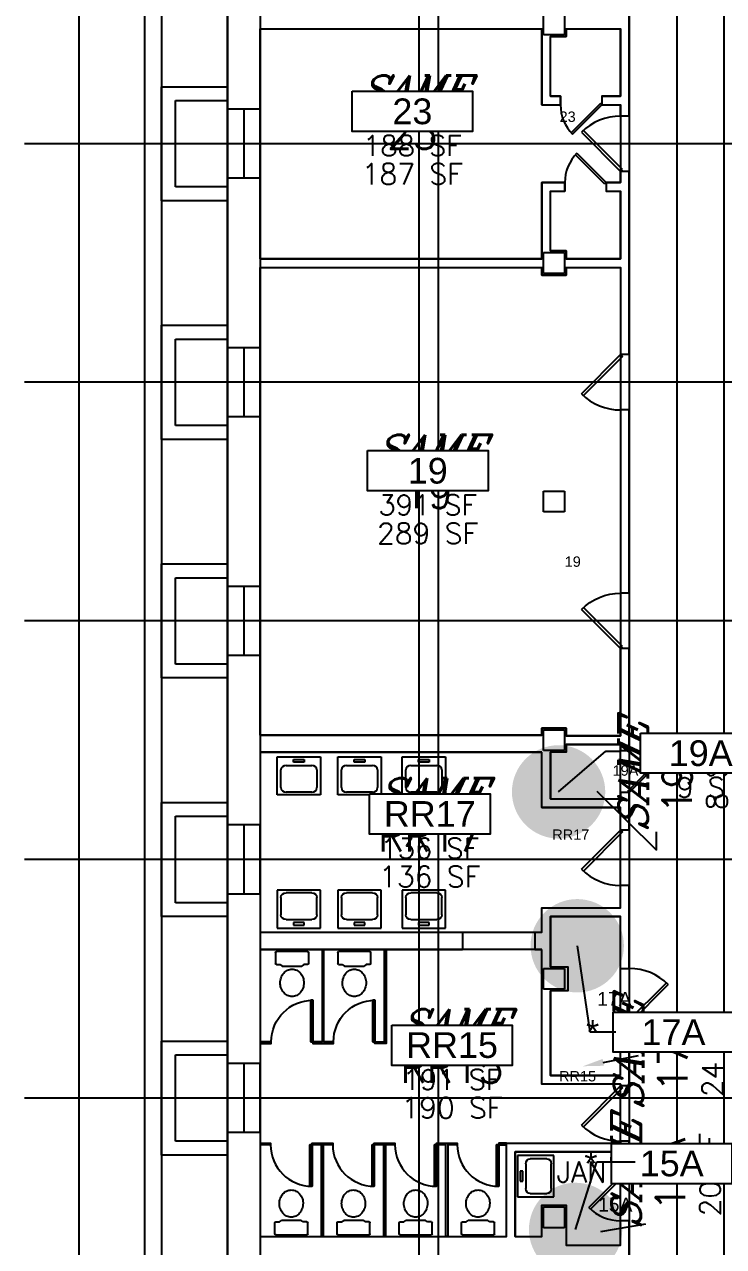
# Model space of a CAD drawing. Header units: inches. Extents: x 3065839 to 3066144, y 1245232 to 1245521.
# Drawn here: x 3065939.4 to 3065973.1, y 1245415.8 to 1245474.7 of the extents above; entities that cross this region are included whole.
import ezdxf
from ezdxf.enums import TextEntityAlignment as Align

# ---------------------------------------------------------------- set-up
doc = ezdxf.new("R2010")
doc.units = ezdxf.units.IN
doc.header["$MEASUREMENT"] = 0
doc.set_wipeout_variables(frame=1)
for name, color, linetype in [('A-ANNO-RMNO', 4, 'Continuous'), ('A-ANNO-RMNO-OLD', 4, 'Continuous'), ('A-ANNO-RMSF', 4, 'Continuous'), ('A-DOOR', 2, 'Continuous'), ('A-FLOR-TPTN', 3, 'Continuous'), ('A-GLAZ', 2, 'Continuous'), ('A-SPAC-ANOT', 7, 'Continuous'), ('A-SPAC-GROS', 6, 'Continuous'), ('A-SPAC-PPLN-AREA', 3, 'Continuous'), ('A-SPAC-RMBX', 4, 'Continuous'), ('A-SPAC-RMDR', 7, 'Continuous'), ('A-SPAC-RMNO', 4, 'Continuous'), ('A-SPAC-RMTW', 4, 'Continuous'), ('A-SPAC-WPBX', 4, 'Continuous'), ('A-WALL', 7, 'Continuous'), ('P-FIXT', 3, 'Continuous'), ('S-COLS', 5, 'Continuous'), ('S-GRID', 1, 'Continuous')]:
    doc.layers.add(name, color=color, linetype=linetype)
doc.styles.add('FAI1', font='arial.ttf')
doc.styles.add('RMTAG-OLDNUM', font='complex.shx', dxfattribs={"oblique": 25, "height": 17})
doc.styles.add('RMTAG-RMNUM', font='simplex', dxfattribs={"height": 17})
doc.styles.add('RMTAG-SQFT', font='simplex', dxfattribs={"height": 12})
doc.styles.add('ROMANS', font='romans.shx')
doc.styles.add('SIMPLEX', font='simplex')
doc.styles.get("Standard").update_dxf_attribs({"font": 'arial.ttf'})
doc.dimstyles.get("Standard").update_dxf_attribs({"dimtxt": 0.18, "dimasz": 0.18, "dimexe": 0.18, "dimexo": 0.0625, "dimgap": 0.09, "dimtad": 0, "dimtih": 1, "dimtoh": 1, "dimdec": 4, "dimzin": 0, "dimdsep": 46, "dimtxsty": 'Standard', "dimcen": 0.09, "dimadec": 0, "dimazin": 0, "dimtfac": 1, "dimtdec": 4, "dimtofl": 0, "dimtmove": 0, "dimatfit": 3, "dimfxl": 1, "dimtolj": 1, "dimtzin": 0, "dimarcsym": 0})

# ---------------------------------------------------------------- blocks, each defined once
blk = doc.blocks.new('AC141')
for p, q in [((0, 0.5), (1, 0.5)), ((0, -0.5), (0, 0.5)), ((0.226581, -0.2983), (0.226581, 0.2983)), ((0.346581, 0.4183), (0.810283, 0.4183)), ((0.930283, 0.2983), (0.930283, -0.2983)), ((1, 0.5), (1, -0.5)), ((0.0753, 0.12255), (0.145017, 0.12255)), ((0.0753, -0.12255), (0.0753, 0.12255)), ((0.145017, 0.12255), (0.145017, -0.12255)), ((0.145017, -0.12255), (0.0753, -0.12255)), ((1, -0.5), (0, -0.5)), ((0.810283, -0.4183), (0.346581, -0.4183))]:
    blk.add_line(p, q)
for centre, start, end in [((0.346581, 0.2983), 90, 180), ((0.810283, 0.2983), 0, 90), ((0.346581, -0.2983), 180, 270), ((0.810283, -0.2983), 270, 0)]:
    blk.add_arc(centre, 0.12, start, end)
blk = doc.blocks.new('AD131')
for p, q in [((0.03333, -0.475023), (0.03333, 0.475023)), ((0.05833, 0.500023), (0.298978, 0.500023)), ((0.323978, 0.475023), (0.323978, 0.362171)), ((0.323978, 0.362171), (0.354249, 0.298611)), ((0.354249, 0.298611), (0.354249, -0.298611)), ((0.05833, -0.500023), (0.298978, -0.500023)), ((0.323978, -0.362171), (0.354249, -0.298611)), ((0.323978, -0.475023), (0.323978, -0.362171))]:
    blk.add_line(p, q)
blk.add_lwpolyline([(1.033321, -0.002131, 0.084445), (1.00948, 0.138025, 0.091522), (0.944276, 0.252035, 0.103706), (0.835094, 0.337134, 0.134256), (0.729302, 0.357313, 0.114344), (0.615596, 0.330966, 0.103706), (0.514328, 0.252035, 0.091522), (0.449124, 0.138025, 0.084445), (0.425283, -0.002131, 0.084445), (0.449124, -0.142287, 0.091522), (0.514328, -0.256296, 0.103706), (0.615596, -0.335228, 0.114344), (0.729302, -0.361575, 0.114344), (0.843008, -0.335228, 0.103706), (0.944276, -0.256296, 0.091522), (1.00948, -0.142287, 0.084445)], format="xyb", close=True)
for centre, start, end in [((0.05833, 0.475023), 90, 180), ((0.298978, 0.475023), 0, 90), ((0.05833, -0.475023), 180, 270), ((0.298978, -0.475023), 270, 0)]:
    blk.add_arc(centre, 0.025, start, end)
blk = doc.blocks.new('AE141')
for p, q in [((0.5, 0), (0.451, 0)), ((0.451, 0), (0.451, -1)), ((0.5, -1), (0.451, -1))]:
    blk.add_line(p, q)
blk.add_arc((0.5, 0), 1, 180, 270)
at = {"linetype": 'Continuous'}
for points in [[(0.451, 0), (0.451, -1), (0.451, -1, 1), (0.451, 0, 1)], [(0.5, 0, 1), (0.5, -1, 1), (0.451, -1, 1), (0.451, 0, 1)], [(0.5, 0), (0.5, 0, 1), (0.451, 0, 1), (0.451, 0)], [(0.5, 0), (0.5, -1), (0.451, -0.999), (0.451, 0)], [(0.5, 0), (0.5, -1), (0.5, -1, 1), (0.5, 0, 1)], [(0.5, -1), (0.5, -1, 1), (0.451, -1, 1), (0.451, -0.999)]]:
    blk.add_3dface(points, dxfattribs=at)
blk = doc.blocks.new('RMTAG3')
at = {"layer": 'A-ANNO-RMNO', "style": 'RMTAG-RMNUM'}
blk.add_attdef('ROOM#', text='', height=17, dxfattribs=at).set_placement((0, 0), align=Align.BOTTOM_CENTER)
at = {"layer": 'A-ANNO-RMNO-OLD', "style": 'RMTAG-OLDNUM', "oblique": 25}
blk.add_attdef('OLDROOM#', text='', height=17, dxfattribs=at).set_placement((0, 25.53), align=Align.BOTTOM_CENTER)
at = {"layer": 'A-ANNO-RMSF', "style": 'RMTAG-SQFT'}
blk.add_attdef('SQ-FT', text='', height=12, dxfattribs=at).set_placement((0, -19.01), align=Align.BOTTOM_CENTER)
blk = doc.blocks.new('AWI002')
blk.add_line((-0.5, -1), (0.5, -1))
blk = doc.blocks.new('ADO001')
for p, q in [((0.207106, 0.707105), (-0.499999, 0)), ((-0.465625, -0.034373), (0.240643, 0.671896)), ((-0.499999, 0), (-0.465625, -0.034373))]:
    blk.add_line(p, q)
blk.add_arc((-0.499999, 0), 0.999997, 0, 45)
blk = doc.blocks.new('ADO101')
for p, q in [((0.465624, -0.034373), (-0.240645, 0.671896)), ((-0.207108, 0.707105), (0.499997, 0)), ((0.499997, 0), (0.465624, -0.034373))]:
    blk.add_line(p, q)
blk.add_arc((0.499997, 0), 0.999997, 135, 180)
blk = doc.blocks.new('FMGRM1')
at = {"style": 'FAI1'}
for tag, p in [('DATA1', (0, -0.2836)), ('DATA2', (0, -0.443)), ('DATA3', (0, -0.6024)), ('DATA4', (0, -0.7618)), ('DATA5', (0, -0.9213))]:
    blk.add_attdef(tag, text='', height=0.1172, dxfattribs=at).set_placement(p, align=Align.CENTER)
at = {"layer": 'A-SPAC-RMDR', "style": 'FAI1'}
blk.add_attdef('RMDOOR', text='', height=0.08, dxfattribs=at).set_placement((0, 0.2569), align=Align.MIDDLE)
at = {"layer": 'A-SPAC-RMNO', "style": 'FAI1'}
blk.add_attdef('RMNUMB', text='', height=0.16, dxfattribs=at).set_placement((0, 0), align=Align.MIDDLE)
at = {"linetype": 'Continuous'}
blk.add_wipeout([(-0.375, -0.125), (0.375, -0.125), (0.375, 0.125), (-0.375, 0.125)], dxfattribs=at).dxf.layer = 'A-SPAC-WPBX'
at = {"layer": 'A-SPAC-RMBX', "linetype": 'Continuous'}
blk.add_lwpolyline([(-0.375, 0.125), (0.375, 0.125), (0.375, -0.125), (-0.375, -0.125)], close=True, dxfattribs=at)
blk = doc.blocks.new('SEECHART')
blk.add_text('*', height=0.15).set_placement((0, 0), align=Align.MIDDLE_CENTER)

msp = doc.modelspace()

# ---------------------------------------------------------------- linework, layer by layer
at = {"layer": 'A-ANNO-RMNO'}
for p, q in [((3065966.996, 1245437.722), (3065969.879, 1245434.886)), ((3065969.879, 1245434.886), (3065969.879, 1245435.765)), ((3065967.31, 1245424.652), (3065969.003, 1245424.978)), ((3065967.194, 1245416.504), (3065969.364, 1245416.866))]:
    msp.add_line(p, q, dxfattribs=at)
for points in [[(3065966.879, 1245437.603), (3065967.112, 1245437.841), (3065966.283, 1245438.423)], [(3065967.342, 1245424.488), (3065967.278, 1245424.816), (3065966.328, 1245424.463)], [(3065967.221, 1245416.34), (3065967.166, 1245416.669), (3065966.207, 1245416.34)]]:
    msp.add_solid(points, dxfattribs=at)
at = {"layer": 'A-FLOR-TPTN'}
for points in [[(3065953.761, 1245430.063), (3065953.761, 1245425.647), (3065953.302, 1245425.647), (3065953.302, 1245425.563), (3065954.302, 1245425.563), (3065954.302, 1245425.647), (3065953.844, 1245425.647), (3065953.844, 1245430.063), (3065953.761, 1245430.063)], [(3065956.761, 1245430.063), (3065956.844, 1245430.063), (3065956.844, 1245425.563), (3065956.302, 1245425.563), (3065956.302, 1245425.647), (3065956.761, 1245425.647), (3065956.761, 1245430.063)], [(3065950.802, 1245425.563), (3065951.302, 1245425.563), (3065951.302, 1245425.647), (3065950.802, 1245425.647)], [(3065950.768, 1245420.763), (3065951.268, 1245420.763), (3065951.268, 1245420.68), (3065950.768, 1245420.68)], [(3065953.726, 1245416.263), (3065953.726, 1245420.68), (3065953.268, 1245420.68), (3065953.268, 1245420.763), (3065954.268, 1245420.763), (3065954.268, 1245420.68), (3065953.809, 1245420.68), (3065953.809, 1245416.263), (3065953.726, 1245416.263)], [(3065956.726, 1245416.263), (3065956.726, 1245420.68), (3065956.268, 1245420.68), (3065956.268, 1245420.763), (3065957.268, 1245420.763), (3065957.268, 1245420.68), (3065956.809, 1245420.68), (3065956.809, 1245416.263), (3065956.726, 1245416.263)], [(3065959.726, 1245416.263), (3065959.726, 1245420.68), (3065959.268, 1245420.68), (3065959.268, 1245420.763), (3065960.268, 1245420.763), (3065960.268, 1245420.68), (3065959.809, 1245420.68), (3065959.809, 1245416.263), (3065959.726, 1245416.263)], [(3065962.643, 1245420.763), (3065962.268, 1245420.763), (3065962.268, 1245420.68), (3065962.643, 1245420.68)]]:
    msp.add_lwpolyline(points, dxfattribs=at)
at = {"layer": 'A-GLAZ'}
for p, q in [((3065949.185, 1245467.263), (3065949.185, 1245470.596)), ((3065950.768, 1245467.263), (3065950.768, 1245470.596)), ((3065949.185, 1245455.763), (3065949.185, 1245459.096)), ((3065950.768, 1245455.763), (3065950.768, 1245459.096)), ((3065949.185, 1245444.263), (3065949.185, 1245447.596)), ((3065950.768, 1245444.263), (3065950.768, 1245447.596)), ((3065949.185, 1245432.763), (3065949.185, 1245436.096)), ((3065950.768, 1245432.763), (3065950.768, 1245436.096)), ((3065949.185, 1245421.263), (3065949.185, 1245424.596)), ((3065950.768, 1245421.263), (3065950.768, 1245424.596))]:
    msp.add_line(p, q, dxfattribs=at)
at = {"layer": 'A-SPAC-GROS'}
msp.add_lwpolyline([(3065996.518, 1245339.346), (3065992.519, 1245339.346), (3065992.519, 1245499.18), (3065984.102, 1245499.18), (3065984.102, 1245508.18), (3065961.268, 1245508.18), (3065961.268, 1245499.18), (3065949.185, 1245499.18), (3065949.185, 1245348.313), (3065945.185, 1245348.313), (3065945.185, 1245310.346), (3065996.518, 1245310.346)], close=True, dxfattribs=at)
at = {"layer": 'A-SPAC-PPLN-AREA'}
for points in [[(3065972.352, 1245493.513), (3065969.352, 1245493.513), (3065968.56, 1245493.513), (3065968.56, 1245359.471), (3065965.685, 1245359.471), (3065965.685, 1245348.18), (3065967.414, 1245348.18), (3065971.414, 1245348.18), (3065973.143, 1245348.18), (3065973.143, 1245493.513)], [(3065950.768, 1245474.471), (3065964.352, 1245474.471), (3065964.352, 1245470.805), (3065965.248, 1245470.805), (3065965.248, 1245471.221), (3065964.768, 1245471.221), (3065964.768, 1245474.096), (3065965.518, 1245474.096), (3065965.518, 1245474.471), (3065968.143, 1245474.471), (3065968.143, 1245471.221), (3065967.248, 1245471.221), (3065967.248, 1245470.805), (3065968.143, 1245470.805), (3065968.143, 1245467.055), (3065967.456, 1245467.055), (3065967.456, 1245466.638), (3065968.143, 1245466.638), (3065968.143, 1245463.388), (3065965.518, 1245463.388), (3065965.518, 1245463.763), (3065964.768, 1245463.763), (3065964.768, 1245466.638), (3065965.456, 1245466.638), (3065965.456, 1245467.055), (3065964.352, 1245467.055), (3065964.352, 1245463.388), (3065950.768, 1245463.388)], [(3065950.768, 1245462.971), (3065964.352, 1245462.971), (3065964.352, 1245462.596), (3065965.518, 1245462.596), (3065965.518, 1245462.971), (3065968.143, 1245462.971), (3065968.143, 1245440.388), (3065965.518, 1245440.388), (3065965.518, 1245440.763), (3065964.352, 1245440.763), (3065964.352, 1245440.43), (3065950.768, 1245440.43)], [(3065968.143, 1245439.971), (3065965.518, 1245439.971), (3065965.518, 1245439.596), (3065964.768, 1245439.596), (3065964.768, 1245437.346), (3065968.143, 1245437.346)], [(3065964.352, 1245439.596), (3065950.768, 1245439.596), (3065950.768, 1245430.93), (3065964.352, 1245430.93), (3065964.352, 1245432.096), (3065968.143, 1245432.096), (3065968.143, 1245436.93), (3065964.352, 1245436.93)], [(3065968.143, 1245424.013), (3065968.143, 1245431.68), (3065964.768, 1245431.68), (3065964.768, 1245429.263), (3065965.602, 1245429.263), (3065965.602, 1245428.096), (3065964.768, 1245428.096), (3065964.768, 1245424.013)], [(3065964.352, 1245430.096), (3065950.768, 1245430.096), (3065950.768, 1245416.263), (3065962.643, 1245416.263), (3065962.643, 1245420.763), (3065968.143, 1245420.763), (3065968.143, 1245423.596), (3065964.352, 1245423.596)], [(3065968.143, 1245420.346), (3065963.06, 1245420.346), (3065963.06, 1245416.263), (3065964.352, 1245416.263), (3065964.352, 1245417.763), (3065965.518, 1245417.763), (3065965.518, 1245415.846), (3065968.143, 1245415.846)]]:
    msp.add_lwpolyline(points, close=True, dxfattribs=at)
at = {"layer": 'A-WALL'}
for p, q in [((3065949.185, 1245348.313), (3065949.185, 1245499.18)), ((3065950.768, 1245497.596), (3065950.768, 1245348.18)), ((3065968.56, 1245470.263), (3065968.56, 1245479.096)), ((3065950.768, 1245474.471), (3065964.352, 1245474.471)), ((3065964.352, 1245474.096), (3065964.352, 1245474.471)), ((3065964.352, 1245470.805), (3065964.352, 1245474.471)), ((3065965.518, 1245474.471), (3065968.143, 1245474.471)), ((3065965.518, 1245474.471), (3065965.518, 1245474.096)), ((3065968.143, 1245471.221), (3065968.143, 1245474.471)), ((3065965.518, 1245474.096), (3065964.768, 1245474.096)), ((3065964.768, 1245471.221), (3065964.768, 1245474.096)), ((3065946.018, 1245466.18), (3065946.018, 1245471.68)), ((3065946.018, 1245471.68), (3065949.185, 1245471.68)), ((3065946.685, 1245466.846), (3065946.685, 1245471.013)), ((3065946.685, 1245471.013), (3065949.185, 1245471.013)), ((3065964.768, 1245471.221), (3065965.248, 1245471.221)), ((3065965.248, 1245471.221), (3065965.248, 1245470.805)), ((3065967.248, 1245471.221), (3065967.248, 1245470.805)), ((3065967.248, 1245471.221), (3065968.143, 1245471.221)), ((3065950.768, 1245470.596), (3065949.185, 1245470.596)), ((3065964.352, 1245470.805), (3065965.248, 1245470.805)), ((3065967.248, 1245470.805), (3065968.143, 1245470.805)), ((3065968.143, 1245470.263), (3065968.143, 1245470.805)), ((3065968.56, 1245470.263), (3065968.143, 1245470.263)), ((3065968.56, 1245467.596), (3065968.143, 1245467.596)), ((3065968.143, 1245467.055), (3065968.143, 1245467.596)), ((3065968.56, 1245458.763), (3065968.56, 1245467.596)), ((3065949.185, 1245466.846), (3065946.685, 1245466.846)), ((3065950.768, 1245467.263), (3065949.185, 1245467.263)), ((3065964.352, 1245467.055), (3065965.456, 1245467.055)), ((3065964.352, 1245463.388), (3065964.352, 1245467.055)), ((3065965.456, 1245467.055), (3065965.456, 1245466.638)), ((3065967.456, 1245467.055), (3065967.456, 1245466.638)), ((3065967.456, 1245467.055), (3065968.143, 1245467.055)), ((3065949.185, 1245466.18), (3065946.018, 1245466.18)), ((3065964.768, 1245466.638), (3065965.456, 1245466.638)), ((3065964.768, 1245463.763), (3065964.768, 1245466.638)), ((3065967.456, 1245466.638), (3065968.143, 1245466.638)), ((3065968.143, 1245463.388), (3065968.143, 1245466.638)), ((3065964.352, 1245463.388), (3065964.352, 1245463.763)), ((3065964.768, 1245463.763), (3065965.518, 1245463.763)), ((3065965.518, 1245463.763), (3065965.518, 1245463.388)), ((3065950.768, 1245463.388), (3065964.352, 1245463.388)), ((3065965.518, 1245463.388), (3065968.143, 1245463.388)), ((3065950.768, 1245462.971), (3065964.352, 1245462.971)), ((3065964.352, 1245462.596), (3065964.352, 1245462.971)), ((3065965.518, 1245462.596), (3065964.352, 1245462.596)), ((3065965.518, 1245462.971), (3065968.143, 1245462.971)), ((3065965.518, 1245462.971), (3065965.518, 1245462.596)), ((3065968.143, 1245462.971), (3065968.143, 1245458.763)), ((3065946.018, 1245454.68), (3065946.018, 1245460.18)), ((3065946.018, 1245460.18), (3065949.185, 1245460.18)), ((3065946.685, 1245455.346), (3065946.685, 1245459.513)), ((3065946.685, 1245459.513), (3065949.185, 1245459.513)), ((3065950.768, 1245459.096), (3065949.185, 1245459.096)), ((3065968.56, 1245458.763), (3065968.143, 1245458.763)), ((3065950.768, 1245455.763), (3065949.185, 1245455.763)), ((3065968.56, 1245456.096), (3065968.143, 1245456.096)), ((3065968.143, 1245456.096), (3065968.143, 1245447.263)), ((3065968.56, 1245447.263), (3065968.56, 1245456.096)), ((3065949.185, 1245455.346), (3065946.685, 1245455.346)), ((3065949.185, 1245454.68), (3065946.018, 1245454.68)), ((3065946.018, 1245443.18), (3065946.018, 1245448.68)), ((3065946.018, 1245448.68), (3065949.185, 1245448.68)), ((3065946.685, 1245443.846), (3065946.685, 1245448.013)), ((3065946.685, 1245448.013), (3065949.185, 1245448.013)), ((3065950.768, 1245447.596), (3065949.185, 1245447.596)), ((3065968.56, 1245447.263), (3065968.143, 1245447.263)), ((3065968.143, 1245440.388), (3065968.143, 1245444.596)), ((3065968.56, 1245444.596), (3065968.143, 1245444.596)), ((3065968.56, 1245439.659), (3065968.56, 1245444.596)), ((3065949.185, 1245443.846), (3065946.685, 1245443.846)), ((3065950.768, 1245444.263), (3065949.185, 1245444.263)), ((3065949.185, 1245443.18), (3065946.018, 1245443.18)), ((3065950.768, 1245440.43), (3065964.352, 1245440.43)), ((3065964.352, 1245440.763), (3065965.518, 1245440.763)), ((3065964.352, 1245440.43), (3065964.352, 1245440.763)), ((3065965.518, 1245440.763), (3065965.518, 1245440.388)), ((3065965.518, 1245440.388), (3065968.143, 1245440.388)), ((3065965.518, 1245439.971), (3065968.143, 1245439.971)), ((3065965.518, 1245439.971), (3065965.518, 1245439.596)), ((3065968.143, 1245439.971), (3065968.143, 1245439.659)), ((3065968.56, 1245439.659), (3065968.143, 1245439.659)), ((3065950.768, 1245439.596), (3065964.352, 1245439.596)), ((3065964.352, 1245436.93), (3065964.352, 1245439.596)), ((3065965.518, 1245439.596), (3065964.768, 1245439.596)), ((3065964.768, 1245437.346), (3065964.768, 1245439.596)), ((3065964.768, 1245437.346), (3065968.143, 1245437.346)), ((3065968.143, 1245437.659), (3065968.143, 1245437.346)), ((3065968.56, 1245437.659), (3065968.143, 1245437.659)), ((3065968.56, 1245435.846), (3065968.56, 1245437.659)), ((3065946.018, 1245431.68), (3065946.018, 1245437.18)), ((3065946.018, 1245437.18), (3065949.185, 1245437.18)), ((3065964.352, 1245436.93), (3065968.143, 1245436.93)), ((3065968.143, 1245435.846), (3065968.143, 1245436.93)), ((3065946.685, 1245432.346), (3065946.685, 1245436.513)), ((3065946.685, 1245436.513), (3065949.185, 1245436.513)), ((3065950.768, 1245436.096), (3065949.185, 1245436.096)), ((3065968.56, 1245435.846), (3065968.143, 1245435.846)), ((3065968.143, 1245432.096), (3065968.143, 1245433.18)), ((3065968.56, 1245433.18), (3065968.143, 1245433.18)), ((3065968.56, 1245429.18), (3065968.56, 1245433.18)), ((3065950.768, 1245432.763), (3065949.185, 1245432.763)), ((3065949.185, 1245432.346), (3065946.685, 1245432.346)), ((3065964.352, 1245432.096), (3065968.143, 1245432.096)), ((3065964.352, 1245430.93), (3065964.352, 1245432.096)), ((3065949.185, 1245431.68), (3065946.018, 1245431.68)), ((3065964.768, 1245431.68), (3065968.143, 1245431.68)), ((3065964.768, 1245429.263), (3065964.768, 1245431.68)), ((3065968.143, 1245429.18), (3065968.143, 1245431.68)), ((3065950.768, 1245430.93), (3065960.518, 1245430.93)), ((3065960.518, 1245430.93), (3065960.518, 1245430.096)), ((3065964.018, 1245430.93), (3065964.018, 1245430.096)), ((3065964.018, 1245430.93), (3065964.352, 1245430.93)), ((3065950.768, 1245430.096), (3065960.518, 1245430.096)), ((3065964.018, 1245430.096), (3065964.352, 1245430.096)), ((3065964.352, 1245423.596), (3065964.352, 1245430.096)), ((3065964.768, 1245429.263), (3065965.602, 1245429.263)), ((3065965.602, 1245429.263), (3065965.602, 1245428.096)), ((3065968.143, 1245429.18), (3065968.56, 1245429.18)), ((3065965.602, 1245428.096), (3065964.768, 1245428.096)), ((3065964.768, 1245424.013), (3065964.768, 1245428.096)), ((3065968.143, 1245424.013), (3065968.143, 1245426.513)), ((3065968.143, 1245426.513), (3065968.56, 1245426.513)), ((3065968.56, 1245423.513), (3065968.56, 1245426.513)), ((3065946.018, 1245420.18), (3065946.018, 1245425.68)), ((3065946.018, 1245425.68), (3065949.185, 1245425.68)), ((3065946.685, 1245420.846), (3065946.685, 1245425.013)), ((3065946.685, 1245425.013), (3065949.185, 1245425.013)), ((3065950.768, 1245424.596), (3065949.185, 1245424.596)), ((3065968.143, 1245424.013), (3065964.768, 1245424.013)), ((3065968.143, 1245423.596), (3065964.352, 1245423.596)), ((3065968.143, 1245423.596), (3065968.143, 1245423.513)), ((3065968.56, 1245423.513), (3065968.143, 1245423.513)), ((3065949.185, 1245420.846), (3065946.685, 1245420.846)), ((3065950.768, 1245421.263), (3065949.185, 1245421.263)), ((3065962.643, 1245420.763), (3065968.143, 1245420.763)), ((3065962.643, 1245416.263), (3065962.643, 1245420.763)), ((3065968.143, 1245420.846), (3065968.143, 1245420.763)), ((3065968.56, 1245420.846), (3065968.143, 1245420.846)), ((3065968.56, 1245419.18), (3065968.56, 1245420.846)), ((3065949.185, 1245420.18), (3065946.018, 1245420.18)), ((3065963.06, 1245420.346), (3065968.143, 1245420.346)), ((3065963.06, 1245416.263), (3065963.06, 1245420.346)), ((3065968.143, 1245419.18), (3065968.143, 1245420.346)), ((3065968.56, 1245419.18), (3065968.143, 1245419.18)), ((3065964.352, 1245416.263), (3065964.352, 1245417.763)), ((3065964.352, 1245417.763), (3065965.518, 1245417.763)), ((3065965.518, 1245417.763), (3065965.518, 1245415.846)), ((3065968.143, 1245415.846), (3065968.143, 1245417.013)), ((3065968.56, 1245417.013), (3065968.143, 1245417.013)), ((3065968.56, 1245414.93), (3065968.56, 1245417.013)), ((3065950.768, 1245416.263), (3065962.643, 1245416.263)), ((3065963.06, 1245416.263), (3065964.352, 1245416.263)), ((3065965.518, 1245415.846), (3065968.143, 1245415.846))]:
    msp.add_line(p, q, dxfattribs=at)
at = {"layer": 'S-COLS'}
for p, q in [((3065964.435, 1245474.18), (3065964.435, 1245475.18)), ((3065965.435, 1245475.18), (3065965.435, 1245474.18)), ((3065965.435, 1245474.18), (3065964.435, 1245474.18)), ((3065964.435, 1245463.68), (3065965.435, 1245463.68)), ((3065964.435, 1245462.68), (3065964.435, 1245463.68)), ((3065965.435, 1245463.68), (3065965.435, 1245462.68)), ((3065965.435, 1245462.68), (3065964.435, 1245462.68)), ((3065964.435, 1245452.18), (3065965.435, 1245452.18)), ((3065964.435, 1245451.18), (3065964.435, 1245452.18)), ((3065965.435, 1245452.18), (3065965.435, 1245451.18)), ((3065965.435, 1245451.18), (3065964.435, 1245451.18)), ((3065964.435, 1245440.68), (3065965.435, 1245440.68)), ((3065964.435, 1245439.68), (3065964.435, 1245440.68)), ((3065965.435, 1245440.68), (3065965.435, 1245439.68)), ((3065965.435, 1245439.68), (3065964.435, 1245439.68)), ((3065964.435, 1245429.18), (3065965.435, 1245429.18)), ((3065964.435, 1245428.18), (3065964.435, 1245429.18)), ((3065965.435, 1245429.18), (3065965.435, 1245428.18)), ((3065965.435, 1245428.18), (3065964.435, 1245428.18)), ((3065964.435, 1245417.68), (3065965.435, 1245417.68)), ((3065964.435, 1245416.68), (3065964.435, 1245417.68)), ((3065965.435, 1245417.68), (3065965.435, 1245416.68)), ((3065965.435, 1245416.68), (3065964.435, 1245416.68))]:
    msp.add_line(p, q, dxfattribs=at)
at = {"layer": 'S-GRID'}
for p, q in [((3065942.018, 1245508.18), (3065942.018, 1245301.897)), ((3065945.185, 1245508.18), (3065945.185, 1245301.897)), ((3065946.018, 1245508.18), (3065946.018, 1245301.897)), ((3065949.185, 1245508.18), (3065949.185, 1245301.897)), ((3065958.435, 1245307.18), (3065958.435, 1245508.18)), ((3065970.852, 1245508.18), (3065970.852, 1245301.897)), ((3065959.352, 1245499.18), (3065959.352, 1245301.897)), ((3066002.837, 1245468.93), (3065939.402, 1245468.93)), ((3066002.837, 1245457.43), (3065939.402, 1245457.43)), ((3066002.837, 1245445.93), (3065939.402, 1245445.93)), ((3066002.837, 1245434.43), (3065939.402, 1245434.43)), ((3066002.837, 1245422.93), (3065939.402, 1245422.93))]:
    msp.add_line(p, q, dxfattribs=at)

# ---------------------------------------------------------------- block references
at = {"layer": 'A-ANNO-RMNO', "xscale": 0.08333333333333333, "yscale": 0.08333333333333333, "zscale": 0.08333333333333333}
for p, values in [((3065958.106, 1245468.254), {'OLDROOM#': 'SAME', 'ROOM#': '23', 'SQ-FT': '187 SF'}), ((3065958.848, 1245450.931), {'OLDROOM#': 'SAME', 'ROOM#': '19', 'SQ-FT': '289 SF'}), ((3065958.946, 1245434.386), {'OLDROOM#': 'SAME', 'ROOM#': 'RR17', 'SQ-FT': '136 SF'}), ((3065960.018, 1245423.238), {'OLDROOM#': 'SAME', 'ROOM#': 'RR15', 'SQ-FT': '190 SF'})]:
    msp.add_blockref('RMTAG3', p, dxfattribs=at).add_auto_attribs(values)
at = {"layer": 'A-ANNO-RMNO', "xscale": 0.08333333333333333, "yscale": 0.08333333333333333, "zscale": 0.08333333333333333, "rotation": 90}
for p, values in [((3065972.007, 1245438.389), {'OLDROOM#': 'SAME', 'ROOM#': '19A', 'SQ-FT': '8 SF'}), ((3065971.792, 1245424.987), {'OLDROOM#': 'SAME', 'ROOM#': '17A', 'SQ-FT': '24 SF'}), ((3065971.677, 1245419.242), {'OLDROOM#': 'SAME', 'ROOM#': '15A', 'SQ-FT': '20 SF'})]:
    msp.add_blockref('RMTAG3', p, dxfattribs=at).add_auto_attribs(values)
at = {"layer": 'A-DOOR', "zscale": 6.666666666666666}
for name, p, xscale, yscale, rotation in [('ADO001', (3065966.248, 1245470.805), 2, 2, 180), ('ADO001', (3065968.143, 1245468.93), 2.666666666666667, 2.666666666666667, 90.00000000000006), ('ADO101', (3065968.143, 1245457.43), 2.666666666666667, 2.666666666666667, 89.99999999999999), ('ADO101', (3065968.143, 1245445.93), -2.666666666666667, 2.666666666666667, 90.00000000000007), ('ADO101', (3065968.56, 1245438.659), 2, 2, 270), ('ADO101', (3065968.143, 1245434.513), 2.666666666666667, 2.666666666666667, 89.99999999999999), ('ADO101', (3065968.56, 1245427.846), 2.666666666666667, 2.666666666666667, 270), ('ADO101', (3065968.143, 1245422.18), 2.666666666666667, 2.666666666666667, 89.99999999999999), ('ADO101', (3065968.143, 1245418.096), 2.166666666666667, 2.166666666666667, 89.99999999999999)]:
    msp.add_blockref(name, p, dxfattribs=dict(at, xscale=xscale, yscale=yscale, rotation=rotation))
at = {"layer": 'A-DOOR', "xscale": 2, "yscale": 2, "zscale": 6.666666666666666}
msp.add_blockref('ADO101', (3065966.456, 1245467.055), dxfattribs=at)
at = {"layer": 'A-FLOR-TPTN', "yscale": 2, "zscale": 5}
for p, xscale, rotation in [((3065952.302, 1245425.647), -2, 180.000002), ((3065955.302, 1245425.647), -2, 180.000002), ((3065952.268, 1245420.68), 2, 359.999157), ((3065955.268, 1245420.68), 2, 359.999157), ((3065958.268, 1245420.68), 2, 359.999157), ((3065961.268, 1245420.68), 2, 359.999157)]:
    msp.add_blockref('AE141', p, dxfattribs=dict(at, xscale=xscale, rotation=rotation))
at = {"layer": 'A-GLAZ', "xscale": -3.333333333333333, "yscale": 0.7916666666666666, "zscale": 3, "rotation": 90.00000000000007}
for p in [(3065949.185, 1245468.93), (3065949.185, 1245457.43), (3065949.185, 1245445.93), (3065949.185, 1245434.43), (3065949.185, 1245422.93)]:
    msp.add_blockref('AWI002', p, dxfattribs=at)
at = {"layer": 'P-FIXT', "zscale": 0.75}
for p, xscale, yscale, rotation in [((3065952.636, 1245439.381), 1.833333333333333, 2.083333333333333, 270), ((3065955.556, 1245439.381), 1.833333333333333, 2.083333333333333, 270), ((3065958.66, 1245439.381), 1.833333333333333, 2.083333333333333, 270), ((3065952.636, 1245431.119), -1.833333333333333, 2.083333333333333, 270), ((3065955.556, 1245431.119), -1.833333333333333, 2.083333333333333, 270), ((3065958.66, 1245431.119), -1.833333333333333, 2.083333333333333, 270), ((3065963.177, 1245419.165), -1.75, 2, 180)]:
    msp.add_blockref('AC141', p, dxfattribs=dict(at, xscale=xscale, yscale=yscale, rotation=rotation))
at = {"layer": 'P-FIXT', "xscale": -2.166666666666667, "yscale": 1.583333333333333}
for p, rotation in [((3065952.302, 1245430.063), 90.00000200000008), ((3065955.302, 1245430.063), 90.00000200000008), ((3065952.268, 1245416.263), 269.9999980000001), ((3065955.268, 1245416.263), 269.9999980000001), ((3065958.268, 1245416.263), 269.9999980000001), ((3065961.268, 1245416.263), 269.9999980000001)]:
    msp.add_blockref('AD131', p, dxfattribs=dict(at, rotation=rotation))

# ---------------------------------------------------------------- texts
at = {"layer": 'A-ANNO-RMNO', "style": 'SIMPLEX'}
msp.add_text('JAN', height=1, dxfattribs=at).set_placement((3065965.066, 1245418.866))

# ---------------------------------------------------------------- next in the draw order: block references
at = {"layer": 'A-SPAC-RMTW'}
ref = msp.add_blockref('FMGRM1', (3065958.106, 1245470.492), dxfattribs=dict(at, xscale=7.75, yscale=7.75, zscale=7.75))
ref.add_attrib('RMNUMB', '23', dxfattribs={"layer": 'A-SPAC-RMNO', "height": 1.24, "style": 'FAI1'}).set_placement((3065958.106, 1245470.492), align=Align.MIDDLE)
ref.add_attrib('RMDOOR', '23', dxfattribs={"layer": 'A-SPAC-RMDR', "height": 0.4996, "style": 'FAI1'}).set_placement((3065965.592, 1245470.233), align=Align.MIDDLE)
ref = msp.add_blockref('FMGRM1', (3065958.848, 1245453.169), dxfattribs=dict(at, xscale=7.75, yscale=7.75, zscale=7.75))
ref.add_attrib('RMNUMB', '19', dxfattribs={"layer": 'A-SPAC-RMNO', "height": 1.24, "style": 'FAI1'}).set_placement((3065958.848, 1245453.169), align=Align.MIDDLE)
ref.add_attrib('RMDOOR', '19', dxfattribs={"layer": 'A-SPAC-RMDR', "height": 0.4996, "style": 'FAI1'}).set_placement((3065965.839, 1245448.787), align=Align.MIDDLE)
ref = msp.add_blockref('FMGRM1', (3065972.007, 1245439.555), dxfattribs=dict(at, xscale=7.75, yscale=7.75, zscale=7.75))
ref.add_attrib('RMNUMB', '19A', dxfattribs={"layer": 'A-SPAC-RMNO', "height": 1.24, "style": 'FAI1'}).set_placement((3065972.007, 1245439.555), align=Align.MIDDLE)
ref.add_attrib('RMDOOR', '19A', dxfattribs={"layer": 'A-SPAC-RMDR', "height": 0.4996, "style": 'FAI1'}).set_placement((3065968.381, 1245438.717), align=Align.MIDDLE)
ref = msp.add_blockref('FMGRM1', (3065958.946, 1245436.624), dxfattribs=dict(at, xscale=7.75, yscale=7.75, zscale=7.75))
ref.add_attrib('RMNUMB', 'RR17', dxfattribs={"layer": 'A-SPAC-RMNO', "height": 1.24, "style": 'FAI1'}).set_placement((3065958.946, 1245436.624), align=Align.MIDDLE)
ref.add_attrib('RMDOOR', 'RR17', dxfattribs={"layer": 'A-SPAC-RMDR', "height": 0.4996, "style": 'FAI1'}).set_placement((3065965.744, 1245435.629), align=Align.MIDDLE)
ref = msp.add_blockref('FMGRM1', (3065970.696, 1245426.104), dxfattribs=dict(at, xscale=7.75, yscale=7.75, zscale=7.75))
ref.add_attrib('RMNUMB', '17A', dxfattribs={"layer": 'A-SPAC-RMNO', "height": 1.24, "style": 'FAI1'}).set_placement((3065970.696, 1245426.104), align=Align.MIDDLE)
ref.add_attrib('RMDOOR', '17A', dxfattribs={"layer": 'A-SPAC-RMDR', "height": 0.6667, "style": 'FAI1'}).set_placement((3065967.844, 1245427.711), align=Align.MIDDLE)
ref = msp.add_blockref('FMGRM1', (3065970.61, 1245419.771), dxfattribs=dict(at, xscale=7.75, yscale=7.75, zscale=7.75))
ref.add_attrib('RMNUMB', '15A', dxfattribs={"layer": 'A-SPAC-RMNO', "height": 1.24, "style": 'FAI1'}).set_placement((3065970.61, 1245419.771), align=Align.MIDDLE)
ref.add_attrib('RMDOOR', '15A', dxfattribs={"layer": 'A-SPAC-RMDR', "height": 0.6667, "style": 'FAI1'}).set_placement((3065967.886, 1245417.788), align=Align.MIDDLE)

# ---------------------------------------------------------------- next in the draw order: block references
at = {"layer": 'A-SPAC-ANOT', "xscale": 7.791666666666666, "yscale": 7.791666666666666, "zscale": 7.791666666666666}
msp.add_blockref('SEECHART', (3065966.714, 1245419.771), dxfattribs=at)
at = {"layer": 'A-SPAC-RMTW'}
ref = msp.add_blockref('FMGRM1', (3065960.018, 1245425.476), dxfattribs=dict(at, xscale=7.75, yscale=7.75, zscale=7.75))
ref.add_attrib('RMNUMB', 'RR15', dxfattribs={"layer": 'A-SPAC-RMNO', "height": 1.24, "style": 'FAI1'}).set_placement((3065960.018, 1245425.476), align=Align.MIDDLE)
ref.add_attrib('RMDOOR', 'RR15', dxfattribs={"layer": 'A-SPAC-RMDR', "height": 0.4996, "style": 'FAI1'}).set_placement((3065966.07, 1245423.979), align=Align.MIDDLE)

# ---------------------------------------------------------------- next in the draw order: texts
at = {"layer": 'A-SPAC-ANOT', "style": 'ROMANS'}
for s, p in [('188 SF', (3065958.106, 1245468.349)), ('391 SF', (3065958.848, 1245451.026)), ('9 S', (3065972.007, 1245437.413)), ('136 SF', (3065958.946, 1245434.481))]:
    msp.add_text(s, height=0.974, dxfattribs=at).set_placement(p, align=Align.CENTER)

# ---------------------------------------------------------------- next in the draw order: leaders
at = {"layer": 'A-SPAC-RMTW'}
for points in [[(3065965.156, 1245437.688), (3065967.439, 1245439.653), (3065968.129, 1245439.653)], [(3065965.976, 1245416.598), (3065966.999, 1245419.863), (3065968.845, 1245419.861)]]:
    msp.add_leader(points, dimstyle='Standard', override={"dimscale": 192, "dimasz": 0.09375, "dimlunit": 4, "dimdle": 0.03125, "dimtmove": 2, "dimldrblk": 'DotSmall'}, dxfattribs=at)

# ---------------------------------------------------------------- next in the draw order: block references
at = {"layer": 'A-SPAC-ANOT', "xscale": 7.791666666666666, "yscale": 7.791666666666666, "zscale": 7.791666666666666}
msp.add_blockref('SEECHART', (3065966.8, 1245426.104), dxfattribs=at)

# ---------------------------------------------------------------- next in the draw order: texts
at = {"layer": 'A-SPAC-ANOT', "style": 'ROMANS'}
msp.add_text('191 SF', height=0.974, dxfattribs=at).set_placement((3065960.018, 1245423.333), align=Align.CENTER)

# ---------------------------------------------------------------- next in the draw order: leaders
at = {"layer": 'A-SPAC-RMTW'}
msp.add_leader([(3065966.055, 1245430.271), (3065966.661, 1245426.116), (3065967.914, 1245426.116)], dimstyle='Standard', override={"dimscale": 192, "dimasz": 0.09375, "dimlunit": 4, "dimdle": 0.03125, "dimtmove": 2, "dimldrblk": 'DotSmall'}, dxfattribs=at)

doc.saveas('drawing.dxf')
